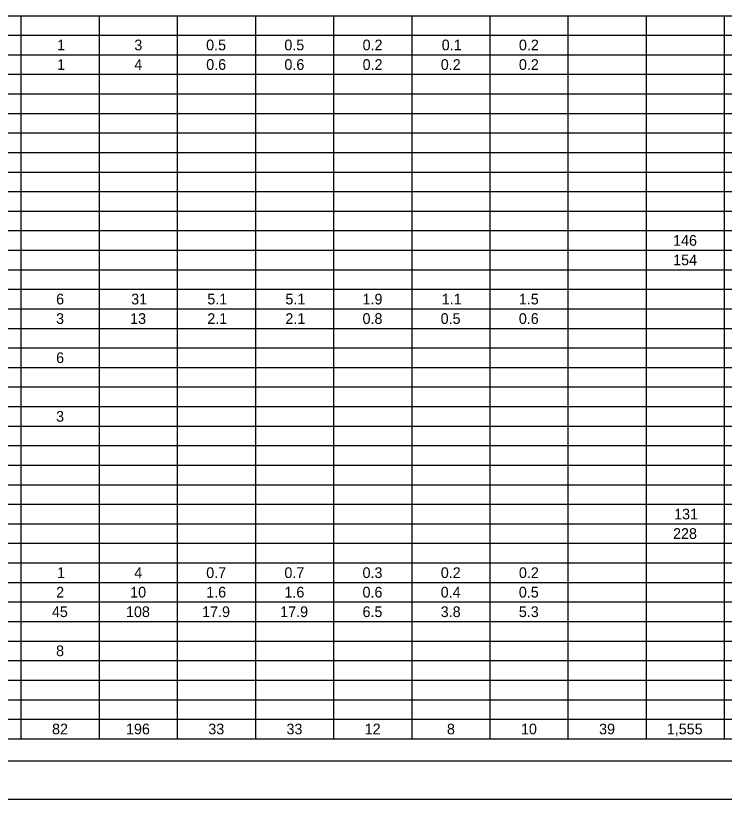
# Model space of a CAD drawing. Extents: x 0 to 34, y 0 to 22.
# Drawn here: x 17.04 to 26.31, y 0 to 10.25 of the extents above; entities that cross this region are included whole.
import ezdxf

# ---------------------------------------------------------------- set-up
doc = ezdxf.new("R2010")
doc.units = 0
for name, color, linetype in [('Default', 7, 'Continuous'), ('SH_Border', 7, 'Continuous'), ('SH_Cut_Line', 7, 'Continuous')]:
    doc.layers.add(name, color=color, linetype=linetype)

msp = doc.modelspace()

# ---------------------------------------------------------------- linework, layer by layer
at = {"layer": 'Default'}
for p, q in [((13.017, 10.251), (23.243, 10.251)), ((17.107, 10.251), (17.107, 9.484)), ((18.13, 10.251), (18.13, 9.484)), ((19.152, 10.251), (19.152, 9.484)), ((20.175, 10.251), (20.175, 9.484)), ((21.197, 10.251), (21.197, 9.484)), ((22.22, 10.251), (22.22, 9.484)), ((23.243, 10.251), (24.265, 10.251)), ((23.243, 10.251), (23.243, 9.484)), ((24.265, 10.251), (25.288, 10.251)), ((24.265, 10.251), (24.265, 9.484)), ((25.288, 10.251), (26.31, 10.251)), ((25.288, 10.251), (25.288, 9.484)), ((26.31, 10.251), (27.333, 10.251)), ((26.31, 10.251), (26.31, 9.484)), ((13.017, 9.996), (23.243, 9.996)), ((23.243, 9.996), (24.265, 9.996)), ((24.265, 9.996), (25.288, 9.996)), ((25.288, 9.996), (26.31, 9.996)), ((26.31, 9.996), (27.333, 9.996)), ((13.017, 9.74), (23.243, 9.74)), ((23.243, 9.74), (24.265, 9.74)), ((24.265, 9.74), (25.288, 9.74)), ((25.288, 9.74), (26.31, 9.74)), ((26.31, 9.74), (27.333, 9.74)), ((13.017, 9.484), (23.243, 9.484)), ((17.107, 9.484), (17.107, 8.973)), ((18.13, 9.484), (18.13, 8.973)), ((19.152, 9.484), (19.152, 8.973)), ((20.175, 9.484), (20.175, 8.973)), ((21.197, 9.484), (21.197, 8.973)), ((22.22, 9.484), (22.22, 8.973)), ((23.243, 9.484), (24.265, 9.484)), ((23.243, 9.484), (23.243, 8.973)), ((24.265, 9.484), (25.288, 9.484)), ((24.265, 9.484), (24.265, 8.973)), ((25.288, 9.484), (26.31, 9.484)), ((25.288, 9.484), (25.288, 8.973)), ((26.31, 9.484), (27.333, 9.484)), ((26.31, 9.484), (26.31, 8.973)), ((13.017, 9.229), (23.243, 9.229)), ((23.243, 9.229), (24.265, 9.229)), ((24.265, 9.229), (25.288, 9.229)), ((25.288, 9.229), (26.31, 9.229)), ((26.31, 9.229), (27.333, 9.229)), ((13.017, 8.973), (23.243, 8.973)), ((17.107, 8.973), (17.107, 8.206)), ((18.13, 8.973), (18.13, 8.206)), ((19.152, 8.973), (19.152, 8.206)), ((20.175, 8.973), (20.175, 8.206)), ((21.197, 8.973), (21.197, 8.206)), ((22.22, 8.973), (22.22, 8.206)), ((23.243, 8.973), (24.265, 8.973)), ((23.243, 8.973), (23.243, 8.206)), ((24.265, 8.973), (25.288, 8.973)), ((24.265, 8.973), (24.265, 8.206)), ((25.288, 8.973), (26.31, 8.973)), ((25.288, 8.973), (25.288, 8.206)), ((26.31, 8.973), (27.333, 8.973)), ((26.31, 8.973), (26.31, 8.206)), ((13.017, 8.717), (23.243, 8.717)), ((23.243, 8.717), (24.265, 8.717)), ((24.265, 8.717), (25.288, 8.717)), ((25.288, 8.717), (26.31, 8.717)), ((26.31, 8.717), (27.333, 8.717)), ((13.017, 8.462), (23.243, 8.462)), ((23.243, 8.462), (24.265, 8.462)), ((24.265, 8.462), (25.288, 8.462)), ((25.288, 8.462), (26.31, 8.462)), ((26.31, 8.462), (27.333, 8.462)), ((13.017, 8.206), (23.243, 8.206)), ((17.107, 8.206), (17.107, 7.695)), ((18.13, 8.206), (18.13, 7.695)), ((19.152, 8.206), (19.152, 7.695)), ((20.175, 8.206), (20.175, 7.695)), ((21.197, 8.206), (21.197, 7.695)), ((22.22, 8.206), (22.22, 7.695)), ((23.243, 8.206), (24.265, 8.206)), ((23.243, 8.206), (23.243, 7.695)), ((24.265, 8.206), (25.288, 8.206)), ((24.265, 8.206), (24.265, 7.695)), ((25.288, 8.206), (26.31, 8.206)), ((25.288, 8.206), (25.288, 7.695)), ((26.31, 8.206), (27.333, 8.206)), ((26.31, 8.206), (26.31, 7.695)), ((13.017, 7.95), (23.243, 7.95)), ((23.243, 7.95), (24.265, 7.95)), ((24.265, 7.95), (25.288, 7.95)), ((25.288, 7.95), (26.31, 7.95)), ((26.31, 7.95), (27.333, 7.95)), ((13.017, 7.695), (23.243, 7.695)), ((17.107, 7.695), (17.107, 2.326)), ((18.13, 7.695), (18.13, 2.326)), ((19.152, 7.695), (19.152, 2.326)), ((20.175, 7.695), (20.175, 2.326)), ((21.197, 7.695), (21.197, 2.326)), ((22.22, 7.695), (22.22, 2.326)), ((23.243, 7.695), (24.265, 7.695)), ((23.243, 7.695), (23.243, 2.326)), ((24.265, 7.695), (25.288, 7.695)), ((24.265, 7.695), (24.265, 2.326)), ((25.288, 7.695), (26.31, 7.695)), ((25.288, 7.695), (25.288, 2.326)), ((26.31, 7.695), (27.333, 7.695)), ((26.31, 7.695), (26.31, 2.326)), ((13.017, 7.439), (23.243, 7.439)), ((23.243, 7.439), (24.265, 7.439)), ((24.265, 7.439), (25.288, 7.439)), ((25.288, 7.439), (26.31, 7.439)), ((26.31, 7.439), (27.333, 7.439)), ((13.017, 7.183), (23.243, 7.183)), ((23.243, 7.183), (24.265, 7.183)), ((24.265, 7.183), (25.288, 7.183)), ((25.288, 7.183), (26.31, 7.183)), ((26.31, 7.183), (27.333, 7.183)), ((13.017, 6.928), (23.243, 6.928)), ((23.243, 6.928), (24.265, 6.928)), ((24.265, 6.928), (25.288, 6.928)), ((25.288, 6.928), (26.31, 6.928)), ((26.31, 6.928), (27.333, 6.928)), ((13.017, 6.672), (23.243, 6.672)), ((23.243, 6.672), (24.265, 6.672)), ((24.265, 6.672), (25.288, 6.672)), ((25.288, 6.672), (26.31, 6.672)), ((26.31, 6.672), (27.333, 6.672)), ((13.017, 6.417), (23.243, 6.417)), ((23.243, 6.417), (24.265, 6.417)), ((24.265, 6.417), (25.288, 6.417)), ((25.288, 6.417), (26.31, 6.417)), ((26.31, 6.417), (27.333, 6.417)), ((13.017, 6.161), (23.243, 6.161)), ((23.243, 6.161), (24.265, 6.161)), ((24.265, 6.161), (25.288, 6.161)), ((25.288, 6.161), (26.31, 6.161)), ((26.31, 6.161), (27.333, 6.161)), ((13.017, 5.905), (23.243, 5.905)), ((23.243, 5.905), (24.265, 5.905)), ((24.265, 5.905), (25.288, 5.905)), ((25.288, 5.905), (26.31, 5.905)), ((26.31, 5.905), (27.333, 5.905)), ((13.017, 5.65), (23.243, 5.65)), ((23.243, 5.65), (24.265, 5.65)), ((24.265, 5.65), (25.288, 5.65)), ((25.288, 5.65), (26.31, 5.65)), ((26.31, 5.65), (27.333, 5.65)), ((13.017, 5.394), (23.243, 5.394)), ((23.243, 5.394), (24.265, 5.394)), ((24.265, 5.394), (25.288, 5.394)), ((25.288, 5.394), (26.31, 5.394)), ((26.31, 5.394), (27.333, 5.394)), ((13.017, 5.138), (23.243, 5.138)), ((23.243, 5.138), (24.265, 5.138)), ((24.265, 5.138), (25.288, 5.138)), ((25.288, 5.138), (26.31, 5.138)), ((26.31, 5.138), (27.333, 5.138)), ((13.017, 4.883), (23.243, 4.883)), ((23.243, 4.883), (24.265, 4.883)), ((24.265, 4.883), (25.288, 4.883)), ((25.288, 4.883), (26.31, 4.883)), ((26.31, 4.883), (27.333, 4.883)), ((13.017, 4.627), (23.243, 4.627)), ((23.243, 4.627), (24.265, 4.627)), ((24.265, 4.627), (25.288, 4.627)), ((25.288, 4.627), (26.31, 4.627)), ((26.31, 4.627), (27.333, 4.627)), ((13.017, 4.371), (23.243, 4.371)), ((23.243, 4.371), (24.265, 4.371)), ((24.265, 4.371), (25.288, 4.371)), ((25.288, 4.371), (26.31, 4.371)), ((26.31, 4.371), (27.333, 4.371)), ((13.017, 4.116), (23.243, 4.116)), ((23.243, 4.116), (24.265, 4.116)), ((24.265, 4.116), (25.288, 4.116)), ((25.288, 4.116), (26.31, 4.116)), ((26.31, 4.116), (27.333, 4.116)), ((13.017, 3.86), (23.243, 3.86)), ((23.243, 3.86), (24.265, 3.86)), ((24.265, 3.86), (25.288, 3.86)), ((25.288, 3.86), (26.31, 3.86)), ((26.31, 3.86), (27.333, 3.86)), ((13.017, 3.604), (23.243, 3.604)), ((23.243, 3.604), (24.265, 3.604)), ((24.265, 3.604), (25.288, 3.604)), ((25.288, 3.604), (26.31, 3.604)), ((26.31, 3.604), (27.333, 3.604)), ((13.017, 3.349), (23.243, 3.349)), ((23.243, 3.349), (24.265, 3.349)), ((24.265, 3.349), (25.288, 3.349)), ((25.288, 3.349), (26.31, 3.349)), ((26.31, 3.349), (27.333, 3.349)), ((13.017, 3.093), (23.243, 3.093)), ((23.243, 3.093), (24.265, 3.093)), ((24.265, 3.093), (25.288, 3.093)), ((25.288, 3.093), (26.31, 3.093)), ((26.31, 3.093), (27.333, 3.093)), ((13.017, 2.837), (23.243, 2.837)), ((23.243, 2.837), (24.265, 2.837)), ((24.265, 2.837), (25.288, 2.837)), ((25.288, 2.837), (26.31, 2.837)), ((26.31, 2.837), (27.333, 2.837)), ((13.017, 2.582), (23.243, 2.582)), ((23.243, 2.582), (24.265, 2.582)), ((24.265, 2.582), (25.288, 2.582)), ((25.288, 2.582), (26.31, 2.582)), ((26.31, 2.582), (27.333, 2.582)), ((13.017, 2.326), (23.243, 2.326)), ((17.107, 2.326), (17.107, 2.07)), ((18.13, 2.326), (18.13, 2.07)), ((19.152, 2.326), (19.152, 2.07)), ((20.175, 2.326), (20.175, 2.07)), ((21.197, 2.326), (21.197, 2.07)), ((22.22, 2.326), (22.22, 2.07)), ((23.243, 2.326), (24.265, 2.326)), ((23.243, 2.326), (23.243, 2.07)), ((24.265, 2.326), (25.288, 2.326)), ((24.265, 2.326), (24.265, 2.07)), ((25.288, 2.326), (26.31, 2.326)), ((25.288, 2.326), (25.288, 2.07)), ((26.31, 2.326), (27.333, 2.326)), ((26.31, 2.326), (26.31, 2.07)), ((13.017, 2.07), (23.243, 2.07)), ((17.107, 2.07), (17.107, 1.048)), ((18.13, 2.07), (18.13, 1.048)), ((19.152, 2.07), (19.152, 1.048)), ((20.175, 2.07), (20.175, 1.048)), ((21.197, 2.07), (21.197, 1.048)), ((22.22, 2.07), (22.22, 1.048)), ((23.243, 2.07), (24.265, 2.07)), ((23.243, 2.07), (23.243, 1.048)), ((24.265, 2.07), (25.288, 2.07)), ((24.265, 2.07), (24.265, 1.048)), ((25.288, 2.07), (26.31, 2.07)), ((25.288, 2.07), (25.288, 1.048)), ((26.31, 2.07), (27.333, 2.07)), ((26.31, 2.07), (26.31, 1.048)), ((13.017, 1.815), (23.243, 1.815)), ((23.243, 1.815), (24.265, 1.815)), ((24.265, 1.815), (25.288, 1.815)), ((25.288, 1.815), (26.31, 1.815)), ((26.31, 1.815), (27.333, 1.815)), ((13.017, 1.559), (23.243, 1.559)), ((23.243, 1.559), (24.265, 1.559)), ((24.265, 1.559), (25.288, 1.559)), ((25.288, 1.559), (26.31, 1.559)), ((26.31, 1.559), (27.333, 1.559)), ((13.017, 1.303), (23.243, 1.303)), ((23.243, 1.303), (24.265, 1.303)), ((24.265, 1.303), (25.288, 1.303)), ((25.288, 1.303), (26.31, 1.303)), ((26.31, 1.303), (27.333, 1.303)), ((13.017, 1.048), (23.243, 1.048)), ((17.107, 1.048), (17.107, 0.792)), ((18.13, 1.048), (18.13, 0.792)), ((19.152, 1.048), (19.152, 0.792)), ((20.175, 1.048), (20.175, 0.792)), ((21.197, 1.048), (21.197, 0.792)), ((22.22, 1.048), (22.22, 0.792)), ((23.243, 1.048), (24.265, 1.048)), ((23.243, 1.048), (23.243, 0.792)), ((24.265, 1.048), (25.288, 1.048)), ((24.265, 1.048), (24.265, 0.792)), ((25.288, 1.048), (26.31, 1.048)), ((25.288, 1.048), (25.288, 0.792)), ((26.31, 1.048), (27.333, 1.048)), ((26.31, 1.048), (26.31, 0.792)), ((13.017, 0.792), (23.243, 0.792)), ((23.243, 0.792), (24.265, 0.792)), ((24.265, 0.792), (25.288, 0.792)), ((25.288, 0.792), (26.31, 0.792)), ((26.31, 0.792), (27.333, 0.792))]:
    msp.add_line(p, q, dxfattribs=at)
at = {"layer": 'SH_Border'}
msp.add_lwpolyline([(1.5, 21.5), (33.5, 21.5), (33.5, 0.5), (1.5, 0.5)], close=True, dxfattribs=at)
at = {"layer": 'SH_Cut_Line'}
msp.add_lwpolyline([(0, 0), (34, 0), (34, 22), (0, 22)], close=True, dxfattribs=at)

# ---------------------------------------------------------------- texts
at = {"layer": 'Default'}
for s, p in [('1', (17.582, 9.798)), ('3', (18.591, 9.798)), ('0.5', (19.531, 9.798)), ('0.5', (20.554, 9.798)), ('0.2', (21.578, 9.798)), ('0.1', (22.613, 9.798)), ('0.2', (23.623, 9.798)), ('1', (17.582, 9.542)), ('4', (18.591, 9.542)), ('0.6', (19.532, 9.542)), ('0.6', (20.555, 9.542)), ('0.2', (21.578, 9.542)), ('0.2', (22.601, 9.542)), ('0.2', (23.623, 9.542)), ('146', (25.64, 7.241)), ('154', (25.641, 6.986)), ('6', (17.568, 6.474)), ('31', (18.55, 6.474)), ('5.1', (19.546, 6.474)), ('5.1', (20.568, 6.474)), ('1.9', (21.577, 6.474)), ('1.1', (22.613, 6.474)), ('1.5', (23.622, 6.474)), ('3', (17.568, 6.219)), ('13', (18.537, 6.219)), ('2.1', (19.546, 6.219)), ('2.1', (20.568, 6.219)), ('0.8', (21.577, 6.219)), ('0.5', (22.599, 6.219)), ('0.6', (23.622, 6.219)), ('6', (17.568, 5.707)), ('3', (17.568, 4.94)), ('131', (25.654, 3.662)), ('228', (25.64, 3.407)), ('1', (17.582, 2.895)), ('4', (18.591, 2.895)), ('0.7', (19.532, 2.895)), ('0.7', (20.555, 2.895)), ('0.3', (21.577, 2.895)), ('0.2', (22.601, 2.895)), ('0.2', (23.623, 2.895)), ('2', (17.569, 2.64)), ('10', (18.537, 2.64)), ('1.6', (19.532, 2.64)), ('1.6', (20.555, 2.64)), ('0.6', (21.577, 2.64)), ('0.4', (22.6, 2.64)), ('0.5', (23.622, 2.64)), ('45', (17.513, 2.384)), ('108', (18.482, 2.384)), ('17.9', (19.478, 2.384)), ('17.9', (20.5, 2.384)), ('6.5', (21.577, 2.384)), ('3.8', (22.6, 2.384)), ('5.3', (23.622, 2.384)), ('8', (17.568, 1.873)), ('82', (17.515, 0.85)), ('196', (18.482, 0.85)), ('33', (19.559, 0.85)), ('33', (20.582, 0.85)), ('12', (21.605, 0.85)), ('8', (22.681, 0.85)), ('10', (23.65, 0.85)), ('39', (24.672, 0.85)), ('1,555', (25.558, 0.85))]:
    msp.add_text(s, height=0.14, dxfattribs=at).set_placement(p)

doc.saveas('drawing.dxf')
